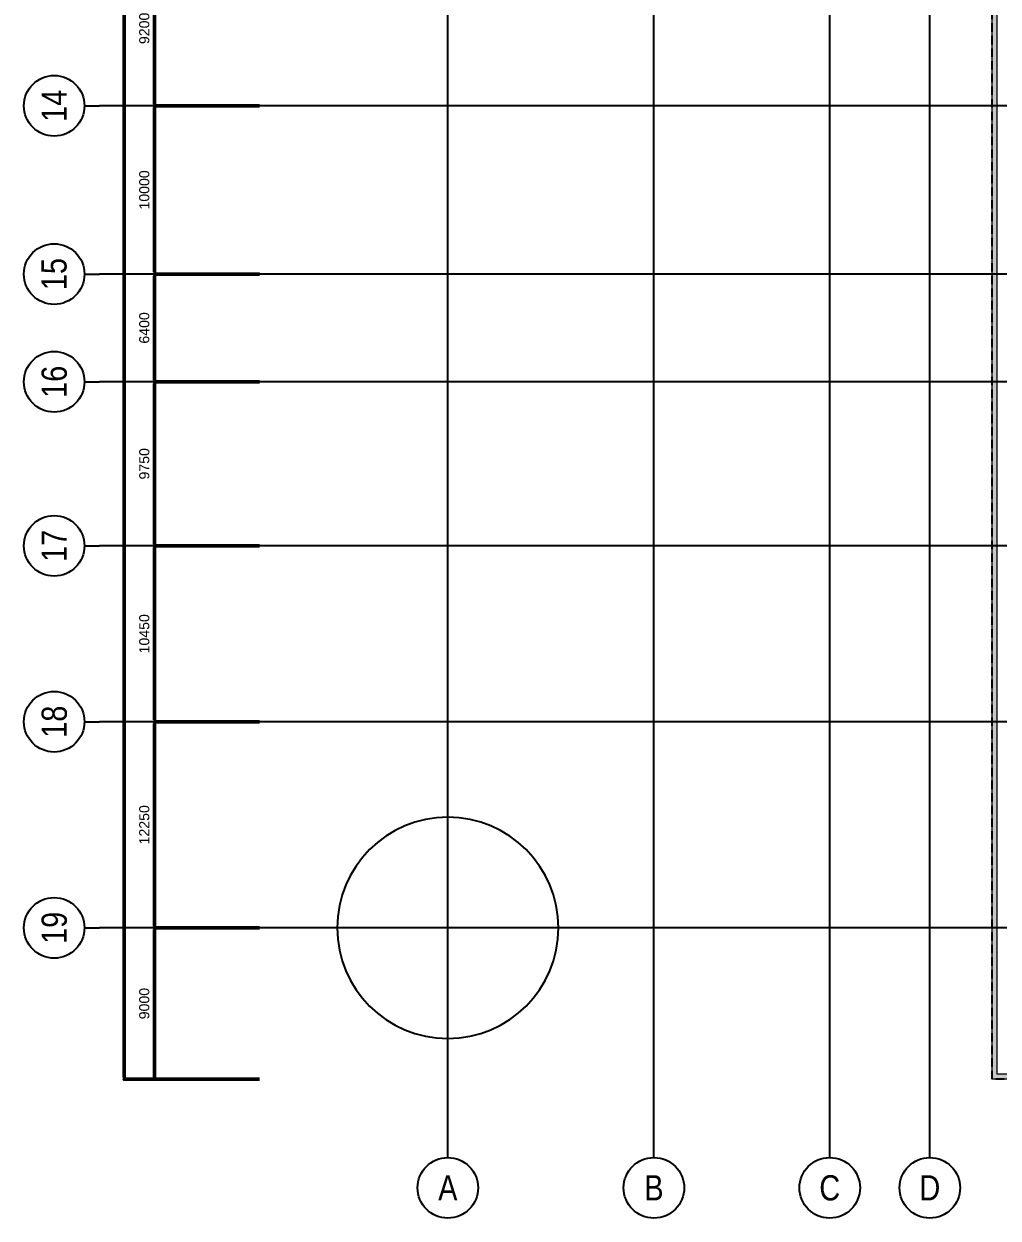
# Model space of a CAD drawing. Header units: millimetres. Extents: x -25197 to 555828, y -17247 to 174153.
# Drawn here: x 177040 to 234945, y -17247 to 53717 of the extents above; entities that cross this region are included whole.
import ezdxf
from ezdxf.enums import TextEntityAlignment as Align

# ---------------------------------------------------------------- set-up
doc = ezdxf.new("R2010")
doc.units = ezdxf.units.MM
doc.header["$LTSCALE"] = 250
for name, pattern in [('CHG_XX_Cot_Ham 1$0$MB_Luoi truc$0$Center101', [13, 10, -1, 1, -1]), ('CHG_XX_Cot_Ham 1$0$MB_Luoi truc$0$HTT Hidden 21', [3, 2, -1]), ('CHG_XX_Luoi truc$0$MB_Luoi truc$0$Center101', [13, 10, -1, 1, -1])]:
    doc.linetypes.add(name, pattern=pattern)
for name, color, linetype, lineweight in [('CHG_XX_Cot_Ham 1$0$Ap0302_PC', 150, 'Continuous', 9), ('CHG_XX_Cot_Ham 1$0$Ap0311_H', 8, 'Continuous', 15), ('CHG_XX_Cot_Ham 1$0$MB_Luoi truc$0$Dim 300', 1, 'Continuous', 5), ('CHG_XX_Cot_Ham 1$0$MB_Luoi truc$0$Grid Line', 251, 'CHG_XX_Cot_Ham 1$0$MB_Luoi truc$0$Center101', 9), ('CTHEP', 2, 'Continuous', 50)]:
    doc.layers.add(name, color=color, linetype=linetype, lineweight=lineweight)
for name, color, linetype in [('CHG_XX_Cot_Ham 1$0$MB_Cot ham$0$Concrete Line', 6, 'Continuous'), ('CHG_XX_Cot_Ham 1$0$mb_cot tang 1-3$0$Concrete Line', 6, 'Continuous'), ('CHG_XX_Luoi truc$0$Grid', 34, 'Continuous'), ('CHG_XX_Luoi truc$0$Grid Line', 8, 'CHG_XX_Luoi truc$0$MB_Luoi truc$0$Center101')]:
    doc.layers.add(name, color=color, linetype=linetype)
doc.styles.add('CHG_XX_Cot_Ham 1$0$MB_Luoi truc$0$Arial_C', font='arial.ttf')
doc.styles.add('CHG_XX_Luoi truc$0$MB_Luoi truc$0$Grid A-F$0$VNI-HelveCB', font='VHELVCB_0.TTF')
doc.dimstyles.new('CHG_XX_Cot_Ham 1$0$MB_Luoi truc$0$Dim 300 (A1-A2)', dxfattribs={"dimscale": 300, "dimtxt": 2, "dimasz": 0.7, "dimexe": 0, "dimexo": 1, "dimgap": 1, "dimtad": 1, "dimdec": 0, "dimzin": 12, "dimdsep": 46, "dimtxsty": 'CHG_XX_Cot_Ham 1$0$MB_Luoi truc$0$Arial_C', "dimblk": 'CHG_XX_Cot_Ham 1$0$MB_Luoi truc$0$_Dot', "dimcen": 1, "dimclrd": 256, "dimclre": 256, "dimclrt": 3, "dimadec": 0, "dimazin": 0, "dimtfac": 1, "dimtdec": 0, "dimtix": 1, "dimtmove": 2, "dimatfit": 3, "dimldrblk": 'CHG_XX_Cot_Ham 1$0$MB_Luoi truc$0$HTT Arrow 30', "dimfxl": 1, "dimtolj": 1, "dimtzin": 0, "dimarcsym": 0})

# ---------------------------------------------------------------- blocks, each defined once
blk = doc.blocks.new('*U2169')
at = {"layer": 'CHG_XX_Luoi truc$0$Grid', "lineweight": -2}
blk.add_line((0, -3), (0, 0), dxfattribs=at)
blk.add_circle((0, -9), 6, dxfattribs=at)
at = {"layer": 'CHG_XX_Luoi truc$0$Grid Line'}
blk.add_line((0, 0), (0, 608), dxfattribs=at)
at = {"layer": 'CHG_XX_Luoi truc$0$Grid', "lineweight": -2, "style": 'CHG_XX_Luoi truc$0$MB_Luoi truc$0$Grid A-F$0$VNI-HelveCB'}
for tag, p in [('GRIDSUB', (0, 617)), ('GRID', (0, -9))]:
    blk.add_attdef(tag, text='', height=5, dxfattribs=at).set_placement(p, align=Align.MIDDLE)
blk = doc.blocks.new('*U2170')
at = {"layer": 'CHG_XX_Luoi truc$0$Grid', "lineweight": -2}
blk.add_line((0, -3), (0, 0), dxfattribs=at)
blk.add_circle((0, -9), 6, dxfattribs=at)
at = {"layer": 'CHG_XX_Luoi truc$0$Grid Line'}
blk.add_line((0, 0), (0, 608), dxfattribs=at)
at = {"layer": 'CHG_XX_Luoi truc$0$Grid', "lineweight": -2, "style": 'CHG_XX_Luoi truc$0$MB_Luoi truc$0$Grid A-F$0$VNI-HelveCB'}
for tag, p in [('GRIDSUB', (0, 617)), ('GRID', (0, -9))]:
    blk.add_attdef(tag, text='', height=5, dxfattribs=at).set_placement(p, align=Align.MIDDLE)
blk = doc.blocks.new('*U2171')
at = {"layer": 'CHG_XX_Luoi truc$0$Grid', "lineweight": -2}
blk.add_line((0, 441), (0, 438), dxfattribs=at)
blk.add_circle((0, 447), 6, dxfattribs=at)
at = {"layer": 'CHG_XX_Luoi truc$0$Grid Line'}
blk.add_line((0, 0), (0, 438), dxfattribs=at)
at = {"layer": 'CHG_XX_Luoi truc$0$Grid', "lineweight": -2, "style": 'CHG_XX_Luoi truc$0$MB_Luoi truc$0$Grid A-F$0$VNI-HelveCB'}
for tag, p in [('GRIDSUB', (0, 447)), ('GRID', (0, -9))]:
    blk.add_attdef(tag, text='', height=5, dxfattribs=at).set_placement(p, align=Align.MIDDLE)
blk = doc.blocks.new('CHG_XX_Luoi truc')
at = {"layer": 'Defpoints', "ltscale": 1500}
blk.add_circle((0, 0), 6575, dxfattribs=at)
at = {"layer": 'CHG_XX_Luoi truc$0$Grid'}
ref = blk.add_blockref('*U2170', (0, -12747), dxfattribs=dict(at, xscale=300, yscale=300, zscale=300))
ref.add_attrib('GRID', 'A', dxfattribs={"lineweight": -2, "height": 1500, "style": 'CHG_XX_Luoi truc$0$MB_Luoi truc$0$Grid A-F$0$VNI-HelveCB'}).set_placement((0, -15447), align=Align.MIDDLE)
ref = blk.add_blockref('*U2169', (12250, -12747), dxfattribs=dict(at, xscale=300, yscale=300, zscale=300))
ref.add_attrib('GRID', 'B', dxfattribs={"lineweight": -2, "height": 1500, "style": 'CHG_XX_Luoi truc$0$MB_Luoi truc$0$Grid A-F$0$VNI-HelveCB'}).set_placement((12250, -15447), align=Align.MIDDLE)
ref = blk.add_blockref('*U2169', (22700, -12747), dxfattribs=dict(at, xscale=300, yscale=300, zscale=300))
ref.add_attrib('GRID', 'C', dxfattribs={"lineweight": -2, "height": 1500, "style": 'CHG_XX_Luoi truc$0$MB_Luoi truc$0$Grid A-F$0$VNI-HelveCB'}).set_placement((22700, -15447), align=Align.MIDDLE)
ref = blk.add_blockref('*U2169', (28650, -12747), dxfattribs=dict(at, xscale=300, yscale=300, zscale=300))
ref.add_attrib('GRID', 'D', dxfattribs={"lineweight": -2, "height": 1500, "style": 'CHG_XX_Luoi truc$0$MB_Luoi truc$0$Grid A-F$0$VNI-HelveCB'}).set_placement((28650, -15447), align=Align.MIDDLE)
ref = blk.add_blockref('*U2171', (110703, 48850), dxfattribs=dict(at, xscale=300.0000000000013, yscale=300.0000000000013, zscale=300.0000000000013, rotation=90))
ref.add_attrib('GRIDSUB', '14', dxfattribs={"lineweight": -2, "height": 1500, "rotation": 90, "style": 'CHG_XX_Luoi truc$0$MB_Luoi truc$0$Grid A-F$0$VNI-HelveCB'}).set_placement((-23397, 48850), align=Align.MIDDLE)
ref = blk.add_blockref('*U2171', (110703, 38850), dxfattribs=dict(at, xscale=300.0000000000013, yscale=300.0000000000013, zscale=300.0000000000013, rotation=90))
ref.add_attrib('GRIDSUB', '15', dxfattribs={"lineweight": -2, "height": 1500, "rotation": 90, "style": 'CHG_XX_Luoi truc$0$MB_Luoi truc$0$Grid A-F$0$VNI-HelveCB'}).set_placement((-23397, 38850), align=Align.MIDDLE)
ref = blk.add_blockref('*U2171', (110703, 32450), dxfattribs=dict(at, xscale=300.0000000000013, yscale=300.0000000000013, zscale=300.0000000000013, rotation=90))
ref.add_attrib('GRIDSUB', '16', dxfattribs={"lineweight": -2, "height": 1500, "rotation": 90, "style": 'CHG_XX_Luoi truc$0$MB_Luoi truc$0$Grid A-F$0$VNI-HelveCB'}).set_placement((-23397, 32450), align=Align.MIDDLE)
ref = blk.add_blockref('*U2171', (110703, 22700), dxfattribs=dict(at, xscale=300.0000000000013, yscale=300.0000000000013, zscale=300.0000000000013, rotation=90))
ref.add_attrib('GRIDSUB', '17', dxfattribs={"lineweight": -2, "height": 1500, "rotation": 90, "style": 'CHG_XX_Luoi truc$0$MB_Luoi truc$0$Grid A-F$0$VNI-HelveCB'}).set_placement((-23397, 22700), align=Align.MIDDLE)
ref = blk.add_blockref('*U2171', (110703, 12250), dxfattribs=dict(at, xscale=300.0000000000013, yscale=300.0000000000013, zscale=300.0000000000013, rotation=90))
ref.add_attrib('GRIDSUB', '18', dxfattribs={"lineweight": -2, "height": 1500, "rotation": 90, "style": 'CHG_XX_Luoi truc$0$MB_Luoi truc$0$Grid A-F$0$VNI-HelveCB'}).set_placement((-23397, 12250), align=Align.MIDDLE)
ref = blk.add_blockref('*U2171', (110703, 0), dxfattribs=dict(at, xscale=300.0000000000013, yscale=300.0000000000013, zscale=300.0000000000013, rotation=90))
ref.add_attrib('GRIDSUB', '19', dxfattribs={"lineweight": -2, "height": 1500, "rotation": 90, "style": 'CHG_XX_Luoi truc$0$MB_Luoi truc$0$Grid A-F$0$VNI-HelveCB'}).set_placement((-23397, 0), align=Align.MIDDLE)
blk = doc.blocks.new('CHG_XX_Cot_Ham 1$0$MB_Luoi truc$0$_Dot')
at = {"color": 0, "linetype": 'ByBlock', "lineweight": -2}
blk.add_line((-0.5, 0), (-1, 0), dxfattribs=at)
at = {"color": 0, "linetype": 'ByBlock', "const_width": 0.5}
blk.add_lwpolyline([(-0.25, 0, 1), (0.25, 0, 1)], format="xyb", close=True, dxfattribs=at)
blk = doc.blocks.new('*D2227')
at = {"layer": 'CHG_XX_Cot_Ham 1$0$MB_Luoi truc$0$Dim 300', "lineweight": -2, "transparency": 16777216}
for p, q in [((-11200, 58050), (-17432, 58050)), ((-17432, 57840), (-17432, 49060)), ((-11200, 48850), (-17432, 48850))]:
    blk.add_line(p, q, dxfattribs=at)
at = {"layer": 'Defpoints', "color": 0, "transparency": 16777216}
for p in [(-10900, 58050), (-17432, 48850), (-10900, 48850)]:
    blk.add_point(p, dxfattribs=at)
at = {"layer": 'CHG_XX_Cot_Ham 1$0$MB_Luoi truc$0$Dim 300', "lineweight": -2, "transparency": 16777216, "xscale": 210, "yscale": 210, "zscale": 210}
for p, rotation in [((-17432, 58050), 90), ((-17432, 48850), 270)]:
    blk.add_blockref('CHG_XX_Cot_Ham 1$0$MB_Luoi truc$0$_Dot', p, dxfattribs=dict(at, rotation=rotation))
at = {"layer": 'CHG_XX_Cot_Ham 1$0$MB_Luoi truc$0$Dim 300', "color": 3, "transparency": 16777216, "insert": (-18039, 53450), "char_height": 600, "attachment_point": 5, "rotation": 90, "style": 'CHG_XX_Cot_Ham 1$0$MB_Luoi truc$0$Arial_C'}
blk.add_mtext('\\A1;9200', dxfattribs=at)
blk = doc.blocks.new('CHG_XX_Cot_Ham 1$0$MB_Luoi truc$0$HTT Arrow 30')
blk.add_hatch(color=256).paths.add_polyline_path([(-2.5, 0.375), (-2.5, -0.375), (0, 0)])
at = {"color": 0, "linetype": 'ByBlock', "lineweight": -2}
for p, q in [((0, 0), (-2.5, 0.375)), ((-2.5, -0.375), (-2.5, 0.375)), ((0, 0), (-2.5, -0.375))]:
    blk.add_line(p, q, dxfattribs=at)
blk = doc.blocks.new('*D2228')
at = {"layer": 'CHG_XX_Cot_Ham 1$0$MB_Luoi truc$0$Dim 300', "lineweight": -2, "transparency": 16777216}
for p, q in [((-11200, 48850), (-17432, 48850)), ((-17432, 48640), (-17432, 39060)), ((-11200, 38850), (-17432, 38850))]:
    blk.add_line(p, q, dxfattribs=at)
at = {"layer": 'Defpoints', "color": 0, "transparency": 16777216}
for p in [(-10900, 48850), (-17432, 38850), (-10900, 38850)]:
    blk.add_point(p, dxfattribs=at)
at = {"layer": 'CHG_XX_Cot_Ham 1$0$MB_Luoi truc$0$Dim 300', "lineweight": -2, "transparency": 16777216, "xscale": 210, "yscale": 210, "zscale": 210}
for p, rotation in [((-17432, 48850), 90), ((-17432, 38850), 270)]:
    blk.add_blockref('CHG_XX_Cot_Ham 1$0$MB_Luoi truc$0$_Dot', p, dxfattribs=dict(at, rotation=rotation))
at = {"layer": 'CHG_XX_Cot_Ham 1$0$MB_Luoi truc$0$Dim 300', "color": 3, "transparency": 16777216, "insert": (-18039, 43850), "char_height": 600, "attachment_point": 5, "rotation": 90, "style": 'CHG_XX_Cot_Ham 1$0$MB_Luoi truc$0$Arial_C'}
blk.add_mtext('\\A1;10000', dxfattribs=at)
blk = doc.blocks.new('*D2229')
at = {"layer": 'CHG_XX_Cot_Ham 1$0$MB_Luoi truc$0$Dim 300', "lineweight": -2, "transparency": 16777216}
for p, q in [((-11200, 38850), (-17432, 38850)), ((-17432, 38640), (-17432, 32660)), ((-11200, 32450), (-17432, 32450))]:
    blk.add_line(p, q, dxfattribs=at)
at = {"layer": 'Defpoints', "color": 0, "transparency": 16777216}
for p in [(-10900, 38850), (-17432, 32450), (-10900, 32450)]:
    blk.add_point(p, dxfattribs=at)
at = {"layer": 'CHG_XX_Cot_Ham 1$0$MB_Luoi truc$0$Dim 300', "lineweight": -2, "transparency": 16777216, "xscale": 210, "yscale": 210, "zscale": 210}
for p, rotation in [((-17432, 38850), 90), ((-17432, 32450), 270)]:
    blk.add_blockref('CHG_XX_Cot_Ham 1$0$MB_Luoi truc$0$_Dot', p, dxfattribs=dict(at, rotation=rotation))
at = {"layer": 'CHG_XX_Cot_Ham 1$0$MB_Luoi truc$0$Dim 300', "color": 3, "transparency": 16777216, "insert": (-18039, 35650), "char_height": 600, "attachment_point": 5, "rotation": 90, "style": 'CHG_XX_Cot_Ham 1$0$MB_Luoi truc$0$Arial_C'}
blk.add_mtext('\\A1;6400', dxfattribs=at)
blk = doc.blocks.new('*D2230')
at = {"layer": 'CHG_XX_Cot_Ham 1$0$MB_Luoi truc$0$Dim 300', "lineweight": -2, "transparency": 16777216}
for p, q in [((-11200, 32450), (-17432, 32450)), ((-17432, 32240), (-17432, 22910)), ((-11200, 22700), (-17432, 22700))]:
    blk.add_line(p, q, dxfattribs=at)
at = {"layer": 'Defpoints', "color": 0, "transparency": 16777216}
for p in [(-10900, 32450), (-17432, 22700), (-10900, 22700)]:
    blk.add_point(p, dxfattribs=at)
at = {"layer": 'CHG_XX_Cot_Ham 1$0$MB_Luoi truc$0$Dim 300', "lineweight": -2, "transparency": 16777216, "xscale": 210, "yscale": 210, "zscale": 210}
for p, rotation in [((-17432, 32450), 90), ((-17432, 22700), 270)]:
    blk.add_blockref('CHG_XX_Cot_Ham 1$0$MB_Luoi truc$0$_Dot', p, dxfattribs=dict(at, rotation=rotation))
at = {"layer": 'CHG_XX_Cot_Ham 1$0$MB_Luoi truc$0$Dim 300', "color": 3, "transparency": 16777216, "insert": (-18039, 27575), "char_height": 600, "attachment_point": 5, "rotation": 90, "style": 'CHG_XX_Cot_Ham 1$0$MB_Luoi truc$0$Arial_C'}
blk.add_mtext('\\A1;9750', dxfattribs=at)
blk = doc.blocks.new('*D2231')
at = {"layer": 'CHG_XX_Cot_Ham 1$0$MB_Luoi truc$0$Dim 300', "lineweight": -2, "transparency": 16777216}
for p, q in [((-11200, 22700), (-17432, 22700)), ((-17432, 22490), (-17432, 12460)), ((-11200, 12250), (-17432, 12250))]:
    blk.add_line(p, q, dxfattribs=at)
at = {"layer": 'Defpoints', "color": 0, "transparency": 16777216}
for p in [(-10900, 22700), (-17432, 12250), (-10900, 12250)]:
    blk.add_point(p, dxfattribs=at)
at = {"layer": 'CHG_XX_Cot_Ham 1$0$MB_Luoi truc$0$Dim 300', "lineweight": -2, "transparency": 16777216, "xscale": 210, "yscale": 210, "zscale": 210}
for p, rotation in [((-17432, 22700), 90), ((-17432, 12250), 270)]:
    blk.add_blockref('CHG_XX_Cot_Ham 1$0$MB_Luoi truc$0$_Dot', p, dxfattribs=dict(at, rotation=rotation))
at = {"layer": 'CHG_XX_Cot_Ham 1$0$MB_Luoi truc$0$Dim 300', "color": 3, "transparency": 16777216, "insert": (-18039, 17475), "char_height": 600, "attachment_point": 5, "rotation": 90, "style": 'CHG_XX_Cot_Ham 1$0$MB_Luoi truc$0$Arial_C'}
blk.add_mtext('\\A1;10450', dxfattribs=at)
blk = doc.blocks.new('*D2232')
at = {"layer": 'CHG_XX_Cot_Ham 1$0$MB_Luoi truc$0$Dim 300', "lineweight": -2, "transparency": 16777216}
for p, q in [((-11200, 12250), (-17432, 12250)), ((-17432, 12040), (-17432, 210)), ((-11200, 0), (-17432, 0))]:
    blk.add_line(p, q, dxfattribs=at)
at = {"layer": 'Defpoints', "color": 0, "transparency": 16777216}
for p in [(-10900, 12250), (-17432, 0), (-10900, 0)]:
    blk.add_point(p, dxfattribs=at)
at = {"layer": 'CHG_XX_Cot_Ham 1$0$MB_Luoi truc$0$Dim 300', "lineweight": -2, "transparency": 16777216, "xscale": 210, "yscale": 210, "zscale": 210}
for p, rotation in [((-17432, 12250), 90), ((-17432, 0), 270)]:
    blk.add_blockref('CHG_XX_Cot_Ham 1$0$MB_Luoi truc$0$_Dot', p, dxfattribs=dict(at, rotation=rotation))
at = {"layer": 'CHG_XX_Cot_Ham 1$0$MB_Luoi truc$0$Dim 300', "color": 3, "transparency": 16777216, "insert": (-18039, 6125), "char_height": 600, "attachment_point": 5, "rotation": 90, "style": 'CHG_XX_Cot_Ham 1$0$MB_Luoi truc$0$Arial_C'}
blk.add_mtext('\\A1;12250', dxfattribs=at)
blk = doc.blocks.new('*D2233')
at = {"layer": 'CHG_XX_Cot_Ham 1$0$MB_Luoi truc$0$Dim 300', "lineweight": -2, "transparency": 16777216}
for p, q in [((-11200, 163400), (-19232, 163400)), ((-19232, -8790), (-19232, 163190)), ((-11200, -9000), (-19232, -9000))]:
    blk.add_line(p, q, dxfattribs=at)
at = {"layer": 'Defpoints', "color": 0, "transparency": 16777216}
for p in [(-19232, 163400), (-10900, 163400), (-10900, -9000)]:
    blk.add_point(p, dxfattribs=at)
at = {"layer": 'CHG_XX_Cot_Ham 1$0$MB_Luoi truc$0$Dim 300', "lineweight": -2, "transparency": 16777216, "xscale": 210, "yscale": 210, "zscale": 210}
for p, rotation in [((-19232, 163400), 90), ((-19232, -9000), 270)]:
    blk.add_blockref('CHG_XX_Cot_Ham 1$0$MB_Luoi truc$0$_Dot', p, dxfattribs=dict(at, rotation=rotation))
at = {"layer": 'CHG_XX_Cot_Ham 1$0$MB_Luoi truc$0$Dim 300', "color": 3, "transparency": 16777216, "insert": (-19839, 77200), "char_height": 600, "attachment_point": 5, "rotation": 90, "style": 'CHG_XX_Cot_Ham 1$0$MB_Luoi truc$0$Arial_C'}
blk.add_mtext('\\A1;172400', dxfattribs=at)
blk = doc.blocks.new('*D2234')
at = {"layer": 'CHG_XX_Cot_Ham 1$0$MB_Luoi truc$0$Dim 300', "lineweight": -2, "transparency": 16777216}
for p, q in [((-11200, 0), (-17432, 0)), ((-17432, -210), (-17432, -8790)), ((-11200, -9000), (-17432, -9000))]:
    blk.add_line(p, q, dxfattribs=at)
at = {"layer": 'Defpoints', "color": 0, "transparency": 16777216}
for p in [(-10900, 0), (-17432, -9000), (-10900, -9000)]:
    blk.add_point(p, dxfattribs=at)
at = {"layer": 'CHG_XX_Cot_Ham 1$0$MB_Luoi truc$0$Dim 300', "lineweight": -2, "transparency": 16777216, "xscale": 210, "yscale": 210, "zscale": 210}
for p, rotation in [((-17432, 0), 90), ((-17432, -9000), 270)]:
    blk.add_blockref('CHG_XX_Cot_Ham 1$0$MB_Luoi truc$0$_Dot', p, dxfattribs=dict(at, rotation=rotation))
at = {"layer": 'CHG_XX_Cot_Ham 1$0$MB_Luoi truc$0$Dim 300', "color": 3, "transparency": 16777216, "insert": (-18039, -4500), "char_height": 600, "attachment_point": 5, "rotation": 90, "style": 'CHG_XX_Cot_Ham 1$0$MB_Luoi truc$0$Arial_C'}
blk.add_mtext('\\A1;9000', dxfattribs=at)
blk = doc.blocks.new('CHG_XX_Cot_Ham 1')
at = {"layer": 'CHG_XX_Cot_Ham 1$0$Ap0311_H'}
h = blk.add_hatch(color=256, dxfattribs=at)
h.dxf.hatch_style = 1
h.paths.add_polyline_path([(99639.2, 163400), (-10900, 163400), (-10900, 85450), (-300, 85450), (-300, 84050), (32350, 84050), (32350, -9000), (103575.5, -9000), (106050, -6022), (106050, 158254.3)])
h.paths.add_polyline_path([(99533.7, 163100), (105750, 158110.4), (105750, 90450), (105650, 90450), (105650, 90450), (105750, 90450), (105750, 13850), (105750, 13825.9), (105750, -5913.6), (103434.7, -8700), (93600, -8700), (32650, -8700), (32650, 84350), (0, 84350), (0, 85750), (-10600, 85750), (-10600, 163100), (93600, 163100)], flags=16)
at = {"layer": 'CHG_XX_Cot_Ham 1$0$Ap0302_PC'}
blk.add_lwpolyline([(32350, 84050), (-300, 84050), (-300, 85450), (-10900, 85450), (-10900, 163400), (99639.2, 163400), (106050, 158254.3), (106050, -6022), (103575.5, -9000), (32350, -9000)], close=True, dxfattribs=at)
blk.add_lwpolyline([(105750, 90444), (105750, -5913.6), (103434.7, -8700), (32650, -8700), (32650, 84350), (0, 84350), (0, 85750), (-10600, 85750), (-10600, 163100), (99533.7, 163100), (105750, 158110.4), (105750, 127475.9)], dxfattribs=at)
at = {"layer": 'CHG_XX_Cot_Ham 1$0$MB_Cot ham$0$Concrete Line', "linetype": 'CHG_XX_Cot_Ham 1$0$MB_Luoi truc$0$HTT Hidden 21'}
blk.add_lwpolyline([(99639.2, 163400), (106050, 158254.3), (106050, -6022), (103575.5, -9000), (32350, -9000), (32350, 84050), (-300, 84050), (-300, 85450), (-10900, 85450), (-10900, 163400)], close=True, dxfattribs=at)
at = {"layer": 'CHG_XX_Cot_Ham 1$0$MB_Luoi truc$0$Grid Line'}
blk.add_line((110702.9, 0), (-20697.1, 0), dxfattribs=at)
at = {"layer": 'CHG_XX_Cot_Ham 1$0$mb_cot tang 1-3$0$Concrete Line'}
blk.add_blockref('CHG_XX_Luoi truc', (0, 0), dxfattribs=at)
at = {"layer": 'CHG_XX_Cot_Ham 1$0$MB_Luoi truc$0$Dim 300'}
for base, p1, p2, picture, middle in [((-19232.2, 163400), (-10900, -9000), (-10900, 163400), '*D2233', (-19838.5, 77200)), ((-17432.2, 48850), (-10900, 58050), (-10900, 48850), '*D2227', (-18038.5, 53450)), ((-17432.2, 38850), (-10900, 48850), (-10900, 38850), '*D2228', (-18038.5, 43850)), ((-17432.2, 32450), (-10900, 38850), (-10900, 32450), '*D2229', (-18038.5, 35650)), ((-17432.2, 22700), (-10900, 32450), (-10900, 22700), '*D2230', (-18038.5, 27575)), ((-17432.2, 12250), (-10900, 22700), (-10900, 12250), '*D2231', (-18038.5, 17475)), ((-17432.2, 0), (-10900, 12250), (-10900, 0), '*D2232', (-18038.5, 6125)), ((-17432.2, -9000), (-10900, 0), (-10900, -9000), '*D2234', (-18038.5, -4500))]:
    dim = blk.add_linear_dim(base=base, p1=p1, p2=p2, angle=90, dimstyle='CHG_XX_Cot_Ham 1$0$MB_Luoi truc$0$Dim 300 (A1-A2)', dxfattribs=at)
    dim.commit()
    dim.dimension.update_dxf_attribs({"geometry": picture, "text_midpoint": middle})

msp = doc.modelspace()

# ---------------------------------------------------------------- block references
at = {"layer": 'CTHEP'}
msp.add_blockref('CHG_XX_Cot_Ham 1', (202236.88323, 0), dxfattribs=at)

doc.saveas('drawing.dxf')
